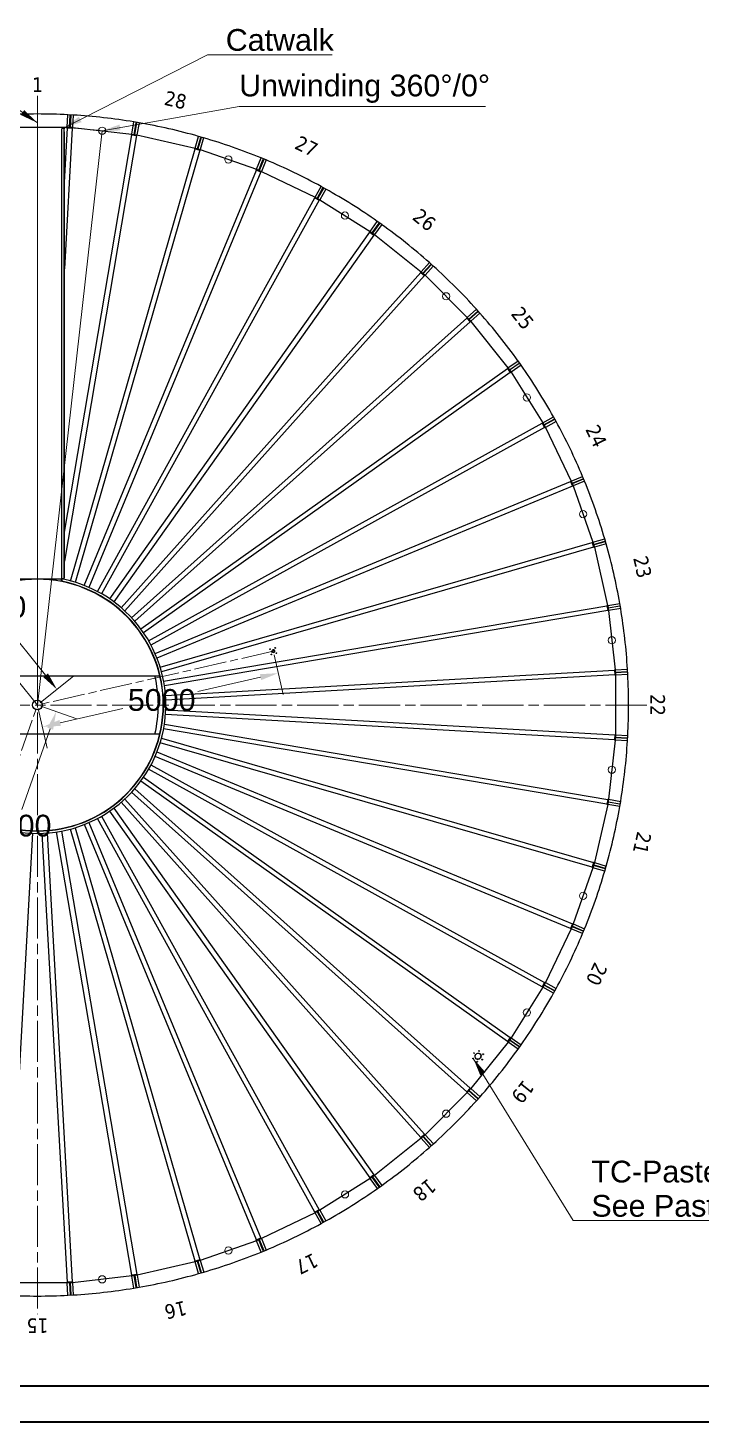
# Model space of a CAD drawing. Header units: millimetres. Extents: x 0 to 126150, y 0 to 89100.
# Drawn here: x 76184 to 90101, y 0 to 28827 of the extents above; entities that cross this region are included whole.
import ezdxf

# ---------------------------------------------------------------- set-up
doc = ezdxf.new("R2010")
doc.units = ezdxf.units.MM
doc.header["$LTSCALE"] = 150
doc.linetypes.add('CHAIN', pattern=[0.3543, 0.2362, -0.0295, 0.0591, -0.0295])
doc.layers.get('0').update_dxf_attribs({"lineweight": 18})
for name, color, linetype, lineweight in [('Border', 7, 'Continuous', 35), ('Center Mark', 7, 'Continuous', 18), ('Sketch Geometry', 7, 'Continuous', 18), ('Visible', 7, 'Continuous', 25)]:
    doc.layers.add(name, color=color, linetype=linetype, lineweight=lineweight)
doc.layers.add('Dimension', color=7, linetype='Continuous', lineweight=18, true_color=0x969696)
doc.layers.add('Symbol', color=7, linetype='Continuous', lineweight=18, true_color=0x969696)
doc.styles.add('Text Style161', font='tahoma.ttf')
doc.styles.add('Title', font='arial.ttf')
doc.dimstyles.new('Default - Method 2a$7', dxfattribs={"dimscale": 150, "dimtxt": 3, "dimasz": 2.5, "dimexe": 3, "dimexo": 0.5, "dimgap": 0.7, "dimtad": 0, "dimtoh": 1, "dimdec": 1, "dimrnd": 1e-08, "dimtxsty": 'Title', "dimcen": 0.09, "dimdle": 10, "dimclrd": 256, "dimclre": 256, "dimclrt": 7, "dimazin": 2, "dimtfac": 0.833333, "dimtdec": 1, "dimtmove": 0, "dimatfit": 3, "dimfxl": 1, "dimtolj": 1, "dimlwd": -1, "dimlwe": -1, "dimarcsym": 0})
doc.dimstyles.new('Default - Method 2b', dxfattribs={"dimscale": 150, "dimtxt": 3, "dimasz": 2.5, "dimexe": 3, "dimexo": 0.5, "dimgap": 0.7, "dimtad": 0, "dimtoh": 1, "dimdec": 1, "dimrnd": 1e-08, "dimtxsty": 'Title', "dimcen": 0.09, "dimdle": 10, "dimclrd": 256, "dimclre": 256, "dimclrt": 7, "dimadec": 0, "dimazin": 2, "dimtfac": 0.833333, "dimtdec": 1, "dimtmove": 0, "dimatfit": 3, "dimfxl": 1, "dimtolj": 1, "dimlwd": -1, "dimlwe": -1, "dimarcsym": 0})

# ---------------------------------------------------------------- blocks, each defined once
blk = doc.blocks.new('Borders Bigadan Border')
at = {"layer": 'Border'}
for p, q in [((20, 5), (836, 5)), ((841, 0), (0, 0))]:
    blk.add_line(p, q, dxfattribs=at)
blk = doc.blocks.new('*D30')
at = {"layer": 'Defpoints', "color": 0, "transparency": 16777216}
for p in [(73667, 19058), (73264, 18736), (76382, 14827)]:
    blk.add_point(p, dxfattribs=at)
at = {"layer": 'Dimension', "transparency": 16777216}
for p, q in [((73323, 18783), (74019, 19338)), ((73901, 18765), (75156, 17191)), ((76551, 15442), (75690, 16522)), ((76440, 14874), (77137, 15429))]:
    blk.add_line(p, q, dxfattribs=at)
for points in [[(73950, 18804), (73852, 18726), (73667, 19058)], [(76600, 15481), (76502, 15403), (76785, 15149)]]:
    blk.add_solid(points, dxfattribs=at)
at = {"layer": 'Dimension', "color": 7, "transparency": 16777216, "insert": (74752, 16627), "char_height": 450, "attachment_point": 7, "style": 'Title'}
blk.add_mtext('\\A1;5000', dxfattribs=at)
blk = doc.blocks.new('*D32')
at = {"layer": 'Defpoints', "color": 0, "transparency": 16777216}
for p in [(81256, 15940), (76382, 14827), (76485, 14373)]:
    blk.add_point(p, dxfattribs=at)
at = {"layer": 'Dimension', "transparency": 16777216}
for p, q in [((81273, 15867), (81460, 15047)), ((80994, 15403), (79699, 15107)), ((76398, 14754), (76585, 13935)), ((76851, 14457), (78146, 14752))]:
    blk.add_line(p, q, dxfattribs=at)
for points in [[(80980, 15464), (81008, 15342), (81360, 15486)], [(76837, 14518), (76865, 14396), (76485, 14373)]]:
    blk.add_solid(points, dxfattribs=at)
at = {"layer": 'Dimension', "color": 7, "transparency": 16777216, "insert": (78251, 14700), "char_height": 450, "attachment_point": 7, "style": 'Title'}
blk.add_mtext('\\A1;5000', dxfattribs=at)
blk = doc.blocks.new('*D33')
at = {"layer": 'Defpoints', "color": 0, "transparency": 16777216}
for p in [(76382, 14827), (76770, 14691), (74730, 10108)]:
    blk.add_point(p, dxfattribs=at)
at = {"layer": 'Dimension', "transparency": 16777216}
for p, q in [((76452, 14802), (77195, 14542)), ((76646, 14337), (76062, 12666)), ((75243, 10326), (75828, 11997)), ((74801, 10083), (75544, 9823))]:
    blk.add_line(p, q, dxfattribs=at)
for points in [[(76587, 14358), (76705, 14316), (76770, 14691)], [(75184, 10346), (75302, 10305), (75119, 9972)]]:
    blk.add_solid(points, dxfattribs=at)
at = {"layer": 'Dimension', "color": 7, "transparency": 16777216, "insert": (75273, 12102), "char_height": 450, "attachment_point": 7, "style": 'Title'}
blk.add_mtext('\\A1;5000', dxfattribs=at)

msp = doc.modelspace()

# ---------------------------------------------------------------- linework, layer by layer
at = {"layer": 'Center Mark', "linetype": 'CHAIN', "ltscale": 23.990969}
for p, q in [((76381.5, 27422.06), (76381.5, 2232.06)), ((88976.5, 14827.06), (63786.5, 14827.06))]:
    msp.add_line(p, q, dxfattribs=at)
at = {"layer": 'Sketch Geometry'}
for p, q in [((76381.5, 14827.06), (76381.5, 26777.06)), ((77718.92, 26701.98), (76381.5, 14827.06))]:
    msp.add_line(p, q, dxfattribs=at)
at = {"layer": 'Sketch Geometry', "linetype": 'CHAIN', "ltscale": 18.816446}
for p, q in [((76381.5, 14827.06), (73263.87, 18736.07)), ((81256.09, 15939.89), (76381.5, 14827.06)), ((74730.33, 10107.57), (76381.5, 14827.06))]:
    msp.add_line(p, q, dxfattribs=at)
at = {"layer": 'Sketch Geometry'}
for centre in [(77718.92, 26701.98), (80327.81, 26106.65), (82738.81, 24945.71), (84831.03, 23277.38), (86499.56, 21185.32), (87660.72, 18774.42), (88256.3, 16165.59), (88256.43, 13489.64), (87661.09, 10880.76), (86500.16, 8469.75), (84831.83, 6377.53), (82739.76, 4709), (80328.87, 3547.84), (77720.04, 2952.26)]:
    msp.add_circle(centre, 75, dxfattribs=at)
msp.add_arc((76381.5, 14827.06), 11950, 83.574119, 90, dxfattribs=at)
at = {"layer": 'Visible'}
for p, q in [((76996.97, 26777.35), (77011.2, 27030.95)), ((77121.03, 27024.79), (77011.2, 27030.95)), ((77046.89, 26774.55), (77060.62, 27019.16)), ((77070.6, 27018.6), (77056.87, 26773.99)), ((77060.62, 27019.16), (77070.6, 27018.6)), ((77121.03, 27024.79), (77106.8, 26771.19)), ((78331.11, 26633.3), (78373.64, 26883.71)), ((78482.09, 26865.29), (78373.64, 26883.71)), ((78380.4, 26624.92), (78421.43, 26866.46)), ((78431.29, 26864.79), (78390.26, 26623.25)), ((78421.43, 26866.46), (78431.29, 26864.79)), ((78482.09, 26865.29), (78439.55, 26614.88)), ((75831.5, 26777.06), (76931.5, 26777.06)), ((76381.22, 26777.06), (76996.95, 26777.09)), ((76883.2, 17433.51), (76883.2, 26737.03)), ((76931.5, 26777.06), (76931.5, 26737.03)), ((76931.5, 17427.06), (76931.5, 26737.03)), ((76931.5, 26677.06), (76937.5, 26677.06)), ((76937.5, 25628.35), (77001.06, 26761.09)), ((77100.91, 26755.49), (76937.5, 23843.39)), ((76937.5, 17447.06), (76937.5, 26677.06)), ((76937.5, 18398.95), (78333.36, 26616.69)), ((78431.94, 26599.94), (76937.5, 17801.79)), ((76996.07, 26761.37), (76996.97, 26777.35)), ((76996.07, 26761.37), (77001.06, 26761.09)), ((76996.97, 26777.35), (77106.8, 26771.19)), ((77001.06, 26761.09), (77100.91, 26755.49)), ((77100.91, 26755.49), (77105.9, 26755.21)), ((77106.8, 26771.19), (77105.9, 26755.21)), ((77106.78, 26770.93), (78331.06, 26633.04)), ((78328.43, 26617.52), (78331.11, 26633.3)), ((78328.43, 26617.52), (78333.36, 26616.69)), ((78331.11, 26633.3), (78439.55, 26614.88)), ((78333.36, 26616.69), (78431.94, 26599.94)), ((78431.94, 26599.94), (78436.87, 26599.1)), ((78439.55, 26614.88), (78436.87, 26599.1)), ((78439.51, 26614.62), (79640.65, 26340.53)), ((79640.73, 26340.78), (79711.03, 26584.85)), ((79688.77, 26326.94), (79756.59, 26562.36)), ((79766.2, 26559.6), (79698.38, 26324.17)), ((79816.73, 26554.41), (79711.03, 26584.85)), ((79816.73, 26554.41), (79746.43, 26310.33)), ((79756.59, 26562.36), (79766.2, 26559.6)), ((77068.01, 17391.04), (79641.1, 26324.02)), ((79737.2, 26296.34), (77164.1, 17363.37)), ((79636.3, 26325.4), (79640.73, 26340.78)), ((79636.3, 26325.4), (79641.1, 26324.02)), ((79640.73, 26340.78), (79746.43, 26310.33)), ((79641.1, 26324.02), (79737.2, 26296.34)), ((79737.2, 26296.34), (79742, 26294.95)), ((79746.43, 26310.33), (79742, 26294.95)), ((79746.36, 26310.08), (80909.26, 25903.22)), ((80909.36, 25903.46), (81006.55, 26138.13)), ((80955.55, 25884.33), (81049.3, 26110.69)), ((81058.54, 26106.86), (80964.79, 25880.5)), ((81108.18, 26096.04), (81006.55, 26138.13)), ((81108.18, 26096.04), (81010.99, 25861.37)), ((81049.3, 26110.69), (81058.54, 26106.86)), ((77350.77, 17298.06), (80907.86, 25886.77)), ((81000.25, 25848.5), (77443.16, 17259.79)), ((80903.24, 25888.68), (80909.36, 25903.46)), ((80903.24, 25888.68), (80907.86, 25886.77)), ((80907.86, 25886.77), (81000.25, 25848.5)), ((80909.36, 25903.46), (81010.99, 25861.37)), ((81000.25, 25848.5), (81004.87, 25846.59)), ((81010.99, 25861.37), (81004.87, 25846.59)), ((81010.89, 25861.13), (82120.93, 25326.63)), ((82121.05, 25326.86), (82243.91, 25549.17)), ((82164.82, 25302.67), (82283.32, 25517.11)), ((82292.07, 25512.27), (82173.57, 25297.84)), ((82340.18, 25495.97), (82217.33, 25273.65)), ((82340.18, 25495.97), (82243.91, 25549.17)), ((82283.32, 25517.11), (82292.07, 25512.27)), ((77621.34, 17174), (82117.69, 25310.44)), ((82205.22, 25262.07), (77708.86, 17125.63)), ((82113.31, 25312.85), (82121.05, 25326.86)), ((82113.31, 25312.85), (82117.69, 25310.44)), ((82117.69, 25310.44), (82205.22, 25262.07)), ((82121.05, 25326.86), (82217.33, 25273.65)), ((82205.22, 25262.07), (82209.59, 25259.65)), ((82217.33, 25273.65), (82209.59, 25259.65)), ((82217.2, 25273.43), (83260.42, 24618)), ((83260.57, 24618.21), (83407.54, 24825.37)), ((83497.26, 24761.72), (83407.54, 24825.37)), ((77876.32, 17020.42), (83255.39, 24602.27)), ((83336.95, 24544.41), (77957.88, 16962.56)), ((83251.31, 24605.16), (83260.57, 24618.21)), ((83251.31, 24605.16), (83255.39, 24602.27)), ((83255.39, 24602.27), (83336.95, 24544.41)), ((83260.57, 24618.21), (83350.28, 24554.56)), ((83301.35, 24589.28), (83443.11, 24789.1)), ((83451.27, 24783.31), (83309.5, 24583.49)), ((83336.95, 24544.41), (83341.03, 24541.51)), ((83350.28, 24554.56), (83341.03, 24541.51)), ((83350.13, 24554.35), (84313.4, 23786.24)), ((83497.26, 24761.72), (83350.28, 24554.56)), ((83443.11, 24789.1), (83451.27, 24783.31)), ((84313.58, 23786.44), (84482.82, 23975.84)), ((84350.86, 23753.12), (84514.11, 23935.81)), ((84521.56, 23929.15), (84358.32, 23746.46)), ((84564.84, 23902.54), (84482.82, 23975.84)), ((84514.11, 23935.81), (84521.56, 23929.15)), ((78112.5, 16839.27), (84306.64, 23771.17)), ((84381.21, 23704.54), (78187.06, 16772.63)), ((84302.91, 23774.51), (84313.58, 23786.44)), ((84302.91, 23774.51), (84306.64, 23771.17)), ((84306.64, 23771.17), (84381.21, 23704.54)), ((84313.58, 23786.44), (84395.6, 23713.14)), ((84381.21, 23704.54), (84384.94, 23701.21)), ((84395.6, 23713.14), (84384.94, 23701.21)), ((84395.43, 23712.95), (85266.64, 22841.82)), ((84564.84, 23902.54), (84395.6, 23713.14)), ((78326.91, 16632.8), (85258.23, 22827.6)), ((85254.9, 22831.33), (85266.83, 22841.99)), ((85254.9, 22831.33), (85258.23, 22827.6)), ((85258.23, 22827.6), (85324.87, 22753.04)), ((85266.83, 22841.99), (85456.22, 23011.25)), ((85266.83, 22841.99), (85340.13, 22759.97)), ((85300.15, 22804.71), (85482.83, 22967.97)), ((85489.49, 22960.52), (85306.82, 22797.25)), ((85529.52, 22929.23), (85340.13, 22759.97)), ((85529.52, 22929.23), (85456.22, 23011.25)), ((85482.83, 22967.97), (85489.49, 22960.52)), ((85324.87, 22753.04), (78393.55, 16558.24)), ((85324.87, 22753.04), (85328.2, 22749.31)), ((85340.13, 22759.97), (85328.2, 22749.31)), ((85339.94, 22759.8), (86108.14, 21796.6)), ((86108.35, 21796.75), (86315.5, 21943.75)), ((86379.15, 21854.04), (86315.5, 21943.75)), ((78516.86, 16403.63), (86098.2, 21783.42)), ((86156.07, 21701.86), (78574.73, 16322.08)), ((86095.3, 21787.49), (86108.35, 21796.75)), ((86095.3, 21787.49), (86098.2, 21783.42)), ((86098.2, 21783.42), (86156.07, 21701.86)), ((86108.35, 21796.75), (86172.01, 21707.04)), ((86137.29, 21755.98), (86337.09, 21897.76)), ((86342.88, 21889.61), (86143.07, 21747.82)), ((86156.07, 21701.86), (86158.96, 21697.79)), ((86172.01, 21707.04), (86158.96, 21697.79)), ((86171.8, 21706.89), (86827.32, 20663.74)), ((86379.15, 21854.04), (86172.01, 21707.04)), ((86337.09, 21897.76), (86342.88, 21889.61)), ((86827.55, 20663.87), (87049.85, 20786.74)), ((87103.06, 20690.47), (87049.85, 20786.74)), ((78679.95, 16154.64), (86815.96, 20651.75)), ((86864.34, 20564.23), (78728.32, 16067.12)), ((86813.55, 20656.13), (86827.55, 20663.87)), ((86813.55, 20656.13), (86815.96, 20651.75)), ((86815.96, 20651.75), (86864.34, 20564.23)), ((86827.55, 20663.87), (86880.76, 20567.6)), ((86851.74, 20620.11), (87066.16, 20738.63)), ((87071, 20729.88), (86856.57, 20611.36)), ((86864.34, 20564.23), (86866.76, 20559.86)), ((86880.76, 20567.6), (86866.76, 20559.86)), ((86880.53, 20567.47), (87415.14, 19457.48)), ((87103.06, 20690.47), (86880.76, 20567.6)), ((87066.16, 20738.63), (87071, 20729.88)), ((78814.14, 15888.94), (87402.51, 19446.84)), ((87440.79, 19354.45), (78852.41, 15796.56)), ((87400.6, 19451.46), (87415.38, 19457.58)), ((87400.6, 19451.46), (87402.51, 19446.84)), ((87402.51, 19446.84), (87440.79, 19354.45)), ((87415.38, 19457.58), (87650.04, 19554.79)), ((87415.38, 19457.58), (87457.48, 19355.96)), ((87434.52, 19411.39), (87660.86, 19505.16)), ((87664.69, 19495.92), (87438.34, 19402.15)), ((87440.79, 19354.45), (87442.7, 19349.83)), ((87457.48, 19355.96), (87442.7, 19349.83)), ((87457.24, 19355.86), (87864.21, 18192.99)), ((87692.14, 19453.17), (87457.48, 19355.96)), ((87692.14, 19453.17), (87650.04, 19554.79)), ((87660.86, 19505.16), (87664.69, 19495.92)), ((78917.74, 15609.9), (87850.47, 18183.83)), ((87849.08, 18188.63), (87864.46, 18193.06)), ((87849.08, 18188.63), (87850.47, 18183.83)), ((87850.47, 18183.83), (87878.15, 18087.74)), ((87864.46, 18193.06), (88108.53, 18263.39)), ((87864.46, 18193.06), (87894.91, 18087.36)), ((87878.3, 18145.02), (88113.72, 18212.85)), ((88116.49, 18203.25), (87881.07, 18135.41)), ((88138.98, 18157.69), (88108.53, 18263.39)), ((88113.72, 18212.85), (88116.49, 18203.25)), ((87878.15, 18087.74), (78945.42, 15513.81)), ((87878.15, 18087.74), (87879.54, 18082.93)), ((87894.91, 18087.36), (87879.54, 18082.93)), ((87894.66, 18087.29), (88168.87, 16886.17)), ((88138.98, 18157.69), (87894.91, 18087.36)), ((76883.2, 17427.06), (75879.8, 17427.06)), ((76185.7, 17419.68), (76185.29, 17427.06)), ((76285.45, 17427.06), (76285.55, 17425.29)), ((76477.22, 17425.3), (76477.32, 17427.06)), ((76577.47, 17427.06), (76577.06, 17419.7)), ((76767.52, 17398.24), (76772.42, 17427.06)), ((76873.85, 17427.06), (76866.11, 17381.5)), ((76883.2, 17433.51), (76883.2, 17384.31)), ((76883.2, 17384.31), (76883.2, 17378.2)), ((76931.5, 17447.06), (76937.5, 17447.06)), ((78989.44, 15321.01), (88154.19, 16878.61)), ((88170.95, 16780.02), (79006.19, 15222.42)), ((88153.35, 16883.54), (88169.13, 16886.22)), ((88153.35, 16883.54), (88154.19, 16878.61)), ((88154.19, 16878.61), (88170.95, 16780.02)), ((88169.13, 16886.22), (88419.54, 16928.77)), ((88169.13, 16886.22), (88187.56, 16777.77)), ((88170.95, 16780.02), (88171.78, 16775.09)), ((88187.56, 16777.77), (88171.78, 16775.09)), ((88177.5, 16836.92), (88419.04, 16877.97)), ((88420.72, 16868.11), (88179.18, 16827.06)), ((88187.3, 16777.73), (88325.3, 15553.46)), ((88437.97, 16820.33), (88187.56, 16777.77)), ((88419.04, 16877.97), (88420.72, 16868.11)), ((88437.97, 16820.33), (88419.54, 16928.77)), ((88325.56, 15553.47), (88579.16, 15567.73)), ((88585.33, 15457.9), (88579.16, 15567.73)), ((73851.68, 15427.06), (78911.33, 15427.06)), ((79028.34, 15025.91), (88309.87, 15547.58)), ((88315.48, 15447.74), (79033.96, 14926.06)), ((88309.59, 15552.58), (88325.56, 15553.47)), ((88309.59, 15552.58), (88309.87, 15547.58)), ((88309.87, 15547.58), (88315.48, 15447.74)), ((88315.48, 15447.74), (88315.76, 15442.75)), ((88331.73, 15443.65), (88315.76, 15442.75)), ((88325.56, 15553.47), (88331.73, 15443.65)), ((88328.37, 15503.55), (88572.98, 15517.3)), ((88573.54, 15507.32), (88328.93, 15493.57)), ((88331.47, 15443.63), (88331.53, 14211.61)), ((88585.33, 15457.9), (88331.73, 15443.65)), ((88572.98, 15517.3), (88573.54, 15507.32)), ((79033.97, 14728.3), (88315.54, 14207.5)), ((79006.23, 14431.94), (88171.13, 12875.21)), ((88309.93, 14107.66), (79028.36, 14628.46)), ((78911.33, 14227.06), (73851.68, 14227.06)), ((78945.49, 14140.55), (87878.46, 11567.46)), ((88154.38, 12776.62), (78989.48, 14333.36)), ((88315.54, 14207.5), (88309.93, 14107.66)), ((88315.82, 14212.49), (88315.54, 14207.5)), ((88315.82, 14212.49), (88331.79, 14211.6)), ((88331.79, 14211.6), (88325.63, 14101.77)), ((88573.05, 14137.96), (88328.43, 14151.69)), ((88328.99, 14161.67), (88573.61, 14147.95)), ((88331.79, 14211.6), (88585.39, 14197.37)), ((88573.61, 14147.95), (88573.05, 14137.96)), ((88579.23, 14087.54), (88585.39, 14197.37)), ((78852.5, 13857.79), (87441.21, 10300.71)), ((87850.78, 11471.37), (78917.81, 14044.46)), ((88325.37, 14101.78), (88187.48, 12877.5)), ((88309.93, 14107.66), (88309.65, 14102.67)), ((88325.63, 14101.77), (88309.65, 14102.67)), ((88579.23, 14087.54), (88325.63, 14101.77)), ((78728.44, 13587.22), (86864.88, 9090.87)), ((87402.95, 10208.32), (78814.24, 13765.4)), ((78574.87, 13332.25), (86156.71, 7953.18)), ((86816.51, 9003.35), (78680.07, 13499.7)), ((85258.99, 6827.35), (78327.08, 13021.5)), ((78393.71, 13096.07), (85325.62, 6901.92)), ((86098.85, 7871.62), (78517, 13250.69)), ((77958.08, 12691.71), (83337.86, 5110.37)), ((84307.48, 5883.69), (78112.69, 12815.02)), ((78187.25, 12881.66), (84382.04, 5950.33)), ((88169.06, 12769.05), (87894.97, 11567.91)), ((88154.38, 12776.62), (88153.55, 12771.69)), ((88169.32, 12769.01), (88153.55, 12771.69)), ((88171.13, 12875.21), (88154.38, 12776.62)), ((88187.74, 12877.46), (88169.32, 12769.01)), ((88419.73, 12726.48), (88169.32, 12769.01)), ((88171.97, 12880.14), (88171.13, 12875.21)), ((88171.97, 12880.14), (88187.74, 12877.46)), ((88419.23, 12777.28), (88177.69, 12818.31)), ((88179.37, 12828.16), (88420.91, 12787.14)), ((88187.74, 12877.46), (88438.15, 12834.92)), ((88420.91, 12787.14), (88419.23, 12777.28)), ((88419.73, 12726.48), (88438.15, 12834.92)), ((82118.68, 4344.22), (77621.56, 12480.24)), ((77709.08, 12528.62), (82206.2, 4392.6)), ((83256.31, 5052.5), (77876.52, 12633.84)), ((76282.75, 12174.6), (75761.94, 2893.03)), ((77002.18, 2893.09), (76480.51, 12174.61)), ((76580.35, 12180.22), (77102.03, 2898.7)), ((78334.46, 3037.62), (76776.87, 12202.37)), ((76875.45, 12219.13), (78433.05, 3054.37)), ((79642.18, 3330.41), (77068.25, 12263.14)), ((77164.34, 12290.83), (79738.27, 3358.1)), ((80908.9, 3767.78), (77351, 12356.15)), ((77443.39, 12394.43), (81001.28, 3806.05)), ((87878.46, 11567.46), (87850.78, 11471.37)), ((87895.22, 11567.84), (87864.77, 11462.14)), ((87879.84, 11572.27), (87878.46, 11567.46)), ((87879.84, 11572.27), (87895.22, 11567.84)), ((87895.22, 11567.84), (88139.3, 11497.53)), ((87864.52, 11462.21), (87457.67, 10299.3)), ((87850.78, 11471.37), (87849.4, 11466.56)), ((87864.77, 11462.14), (87849.4, 11466.56)), ((88108.85, 11391.83), (87864.77, 11462.14)), ((88114.04, 11442.37), (87878.61, 11510.18)), ((87881.38, 11519.79), (88116.81, 11451.98)), ((88108.85, 11391.83), (88139.3, 11497.53)), ((88116.81, 11451.98), (88114.04, 11442.37)), ((87415.58, 10197.67), (86881.07, 9087.64)), ((87402.95, 10208.32), (87401.03, 10203.7)), ((87415.82, 10197.58), (87401.03, 10203.7)), ((87441.21, 10300.71), (87402.95, 10208.32)), ((87457.91, 10299.2), (87415.82, 10197.58)), ((87650.49, 10100.38), (87415.82, 10197.58)), ((87661.3, 10150.02), (87434.95, 10243.77)), ((87438.77, 10253.01), (87665.13, 10159.26)), ((87443.12, 10305.33), (87441.21, 10300.71)), ((87443.12, 10305.33), (87457.91, 10299.2)), ((87457.91, 10299.2), (87692.58, 10202.01)), ((87650.49, 10100.38), (87692.58, 10202.01)), ((87665.13, 10159.26), (87661.3, 10150.02)), ((86827.87, 8991.36), (86172.44, 7948.15)), ((86816.51, 9003.35), (86814.09, 8998.97)), ((86828.1, 8991.23), (86814.09, 8998.97)), ((86864.88, 9090.87), (86816.51, 9003.35)), ((86881.3, 9087.51), (86828.1, 8991.23)), ((87050.41, 8868.38), (86828.1, 8991.23)), ((87066.72, 8916.49), (86852.28, 9035)), ((86857.12, 9043.75), (87071.55, 8925.25)), ((86867.3, 9095.25), (86864.88, 9090.87)), ((86867.3, 9095.25), (86881.3, 9087.51)), ((86881.3, 9087.51), (87103.61, 8964.66)), ((87050.41, 8868.38), (87103.61, 8964.66)), ((87071.55, 8925.25), (87066.72, 8916.49)), ((86108.79, 7858.43), (85340.69, 6895.16)), ((86098.85, 7871.62), (86095.96, 7867.54)), ((86109.01, 7858.28), (86095.96, 7867.54)), ((86156.71, 7953.18), (86098.85, 7871.62)), ((86172.65, 7948), (86109.01, 7858.28)), ((86316.16, 7711.31), (86109.01, 7858.28)), ((86337.76, 7757.29), (86137.94, 7899.06)), ((86143.72, 7907.22), (86343.54, 7765.45)), ((86159.61, 7957.25), (86156.71, 7953.18)), ((86159.61, 7957.25), (86172.65, 7948)), ((86172.65, 7948), (86379.81, 7801.02)), ((86316.16, 7711.31), (86379.81, 7801.02)), ((86343.54, 7765.45), (86337.76, 7757.29)), ((85267.39, 6813.14), (84396.26, 5941.93)), ((85258.99, 6827.35), (85255.65, 6823.63)), ((85267.59, 6812.96), (85255.65, 6823.63)), ((85325.62, 6901.92), (85258.99, 6827.35)), ((85340.88, 6894.99), (85267.59, 6812.96)), ((85456.99, 6643.72), (85267.59, 6812.96)), ((85483.59, 6687), (85300.9, 6850.25)), ((85307.56, 6857.7), (85490.25, 6694.46)), ((85328.95, 6905.65), (85325.62, 6901.92)), ((85328.95, 6905.65), (85340.88, 6894.99)), ((85340.88, 6894.99), (85530.28, 6725.74)), ((85456.99, 6643.72), (85530.28, 6725.74)), ((85490.25, 6694.46), (85483.59, 6687)), ((84314.24, 5868.62), (83351.05, 5100.42)), ((84307.48, 5883.69), (84303.76, 5880.36)), ((84314.42, 5868.43), (84303.76, 5880.36)), ((84382.04, 5950.33), (84307.48, 5883.69)), ((84396.43, 5941.73), (84314.42, 5868.43)), ((84483.68, 5679.04), (84314.42, 5868.43)), ((84514.96, 5719.07), (84351.7, 5901.75)), ((84359.15, 5908.41), (84522.42, 5725.74)), ((84385.77, 5953.66), (84382.04, 5950.33)), ((84385.77, 5953.66), (84396.43, 5941.73)), ((84396.43, 5941.73), (84565.7, 5752.35)), ((84483.68, 5679.04), (84565.7, 5752.35)), ((84522.42, 5725.74), (84514.96, 5719.07)), ((83261.34, 5036.77), (82218.19, 4381.24)), ((83256.31, 5052.5), (83252.23, 5049.6)), ((83261.49, 5036.56), (83252.23, 5049.6)), ((83337.86, 5110.37), (83256.31, 5052.5)), ((83351.2, 5100.21), (83261.49, 5036.56)), ((83408.48, 4829.41), (83261.49, 5036.56)), ((83444.05, 4865.68), (83302.26, 5065.49)), ((83310.42, 5071.28), (83452.2, 4871.47)), ((83341.94, 5113.26), (83337.86, 5110.37)), ((83341.94, 5113.26), (83351.2, 5100.21)), ((83351.2, 5100.21), (83498.19, 4893.07)), ((83408.48, 4829.41), (83498.19, 4893.07)), ((83452.2, 4871.47), (83444.05, 4865.68)), ((82121.91, 4328.03), (81011.93, 3793.42)), ((82118.68, 4344.22), (82114.3, 4341.8)), ((82122.04, 4327.8), (82114.3, 4341.8)), ((82206.2, 4392.6), (82118.68, 4344.22)), ((82218.31, 4381.02), (82122.04, 4327.8)), ((82244.91, 4105.5), (82122.04, 4327.8)), ((82284.32, 4137.57), (82165.8, 4351.99)), ((82174.55, 4356.83), (82293.07, 4142.4)), ((82210.57, 4395.02), (82206.2, 4392.6)), ((82210.57, 4395.02), (82218.31, 4381.02)), ((82218.31, 4381.02), (82341.19, 4158.71)), ((82244.91, 4105.5), (82341.19, 4158.71)), ((82293.07, 4142.4), (82284.32, 4137.57)), ((80910.3, 3751.32), (79747.44, 3344.36)), ((80908.9, 3767.78), (80904.28, 3765.86)), ((80910.4, 3751.08), (80904.28, 3765.86)), ((81001.28, 3806.05), (80908.9, 3767.78)), ((81012.03, 3793.18), (80910.4, 3751.08)), ((81007.61, 3516.42), (80910.4, 3751.08)), ((81050.36, 3543.87), (80956.59, 3770.22)), ((80965.83, 3774.05), (81059.6, 3547.7)), ((81005.9, 3807.96), (81001.28, 3806.05)), ((81005.9, 3807.96), (81012.03, 3793.18)), ((81012.03, 3793.18), (81109.24, 3558.52)), ((81007.61, 3516.42), (81109.24, 3558.52)), ((81059.6, 3547.7), (81050.36, 3543.87)), ((79641.74, 3313.9), (78440.62, 3039.69)), ((79642.18, 3330.41), (79637.38, 3329.03)), ((79641.81, 3313.65), (79637.38, 3329.03)), ((79747.51, 3344.11), (79641.81, 3313.65)), ((79712.14, 3069.58), (79641.81, 3313.65)), ((79738.27, 3358.1), (79642.18, 3330.41)), ((79757.69, 3092.07), (79689.85, 3327.49)), ((79699.46, 3330.26), (79767.3, 3094.84)), ((79743.08, 3359.48), (79738.27, 3358.1)), ((79743.08, 3359.48), (79747.51, 3344.11)), ((79747.51, 3344.11), (79817.83, 3100.04)), ((77002.18, 2893.09), (76997.19, 2892.8)), ((76998.09, 2876.83), (76997.19, 2892.8)), ((77107.92, 2883), (76998.09, 2876.83)), ((77102.03, 2898.7), (77002.18, 2893.09)), ((77107.02, 2898.98), (77102.03, 2898.7)), ((77107.02, 2898.98), (77107.92, 2883)), ((78332.17, 3021.26), (77107.9, 2883.26)), ((77107.92, 2883), (77122.17, 2629.4)), ((78334.46, 3037.62), (78329.53, 3036.78)), ((78332.21, 3021.01), (78329.53, 3036.78)), ((78440.66, 3039.44), (78332.21, 3021.01)), ((78374.77, 2770.6), (78332.21, 3021.01)), ((78433.05, 3054.37), (78334.46, 3037.62)), ((78422.56, 2787.85), (78381.51, 3029.38)), ((78391.37, 3031.06), (78432.42, 2789.52)), ((78437.98, 3055.21), (78433.05, 3054.37)), ((78437.98, 3055.21), (78440.66, 3039.44)), ((78440.66, 3039.44), (78483.22, 2789.03)), ((79712.14, 3069.58), (79817.83, 3100.04)), ((79767.3, 3094.84), (79757.69, 3092.07)), ((76998.08, 2877.09), (75766.05, 2877.03)), ((77012.34, 2623.23), (76998.09, 2876.83)), ((77012.34, 2623.23), (77122.17, 2629.4)), ((77061.76, 2635.02), (77048.01, 2879.64)), ((77058, 2880.2), (77071.74, 2635.58)), ((77071.74, 2635.58), (77061.76, 2635.02)), ((78374.77, 2770.6), (78483.22, 2789.03)), ((78432.42, 2789.52), (78422.56, 2787.85))]:
    msp.add_line(p, q, dxfattribs=at)
msp.add_circle((76381.5, 14827.06), 100, dxfattribs=at)
for radius, start, end in [(12220, 87.046284, 92.959098), (12220, 80.617712, 86.530526), (12220, 74.189141, 80.101955), (12220, 67.760569, 73.673383), (12220, 61.331998, 67.244812), (12220, 54.903427, 60.81624), (12220, 48.474855, 54.387669), (12220, 42.046284, 47.959098), (12220, 35.617712, 41.530526), (12220, 29.189141, 35.101955), (12220, 22.760569, 28.673383), (12220, 16.331998, 22.244812), (12220, 9.903427, 15.81624), (2654.3, 101.609291, 78.390709), (2606, 101.099726, 78.900274), (2600, 101.125667, 78.874333), (2600, 78.874333, 101.125667), (2654.3, 79.10254, 79.104749), (12220, 3.474855, 9.387669), (2500, 346.11346, 13.88654), (12220, 357.046284, 2.959098), (12220, 350.617712, 356.530526), (12220, 344.189141, 350.101955), (12220, 337.760569, 343.673383), (12220, 331.331998, 337.244812), (12220, 324.903427, 330.81624), (12220, 318.474855, 324.387669), (12220, 312.046284, 317.959098), (12220, 305.617712, 311.530526), (12220, 299.189141, 305.101955), (12220, 292.760569, 298.673383), (12220, 286.331998, 292.244812), (12220, 279.903427, 285.81624), (12220, 267.046284, 272.959098), (12220, 273.474855, 279.387669)]:
    msp.add_arc((76381.5, 14827.06), radius, start, end, dxfattribs=at)
for centre, major_axis, start_param, end_param in [((76907.35, 26737.03), (-24.15, 0), 3.14159265, 6.28318531), ((76907.35, 17427.06), (24.15, 0), 5.91573402, 8.96159526)]:
    msp.add_ellipse(centre, major_axis=major_axis, ratio=0.34202014, start_param=start_param, end_param=end_param, dxfattribs=at)
at = {"layer": 'Visible', "color": 1, "true_color": 0xff0000}
for centre, major_axis in [((81191.68, 15983.21), (-1.56, 6.82)), ((81216.86, 15872.91), (-1.56, 6.82)), ((81256.09, 15939.89), (-6.9, 30.22)), ((81295.32, 16006.87), (-1.56, 6.82)), ((81320.5, 15896.58), (-1.56, 6.82)), ((85385.84, 7519.65), (4.36, 5.47)), ((85405.69, 7631.2), (4.36, 5.47)), ((85490.18, 7563.83), (40.52, 50.82)), ((85510.03, 7675.39), (4.36, 5.47)), ((85574.67, 7496.46), (4.36, 5.47)), ((85594.52, 7608.01), (4.36, 5.47)), ((85470.34, 7452.28), (4.36, 5.47))]:
    msp.add_ellipse(centre, major_axis=major_axis, ratio=0.93969262, dxfattribs=at)
for centre, major_axis, start_param, end_param in [((81190.01, 15982.83), (1.56, -6.82), 0.13035826, 3.0112344), ((81215.19, 15872.53), (1.56, -6.82), 0.13035826, 3.0112344), ((81254.42, 15939.51), (6.9, -30.22), 0.02935665, 3.112236), ((81293.66, 16006.49), (1.56, -6.82), 0.13035826, 3.0112344), ((81318.84, 15896.19), (1.56, -6.82), 0.13035826, 3.0112344), ((85384.51, 7520.72), (-4.36, -5.47), 0.13035826, 3.0112344), ((85404.35, 7632.27), (-4.36, -5.47), 0.13035826, 3.0112344), ((85488.84, 7564.9), (-40.52, -50.82), 0.01399931, 3.12759334), ((85508.69, 7676.45), (-4.36, -5.47), 0.13035826, 3.0112344), ((85573.34, 7497.52), (-4.36, -5.47), 0.13035826, 3.0112344), ((85593.18, 7609.08), (-4.36, -5.47), 0.13035826, 3.0112344), ((85469, 7453.34), (-4.36, -5.47), 0.13035826, 3.0112344)]:
    msp.add_ellipse(centre, major_axis=major_axis, ratio=0.93969262, start_param=start_param, end_param=end_param, dxfattribs=at)

# ---------------------------------------------------------------- block references
at = {"xscale": 150, "yscale": 150, "zscale": 150}
msp.add_blockref('Borders Bigadan Border', (0, 0), dxfattribs=at)

# ---------------------------------------------------------------- texts
at = {"layer": 'Symbol', "char_height": 450, "attachment_point": 7, "style": 'Title'}
for s, insert, width in [('\\fArial|b0|i0;Catwalk', (80274.06, 28347.02), 2235.9377), ('\\fArial|b0|i0;Unwinding 360°/0°', (80552.18, 27275.33), 5184.9471)]:
    msp.add_mtext(s, dxfattribs=dict(at, insert=insert, width=width))
at = {"layer": 'Symbol', "color": 7, "char_height": 300, "attachment_point": 7, "style": 'Text Style161'}
for s, insert, rotation in [('1', (76268.35, 27501.57, -79679.23), 0.002691), ('28', (78981.9, 27234.49, -79679.23), 347.145548), ('27', (81676.24, 26341.92, -79679.23), 334.288405), ('26', (84107.76, 24877.5, -79679.23), 321.431262), ('25', (86150.48, 22906.26, -79679.23), 308.574119), ('24', (87700.49, 20528.52, -79679.23), 295.716976), ('23', (88688.48, 17867.57, -79679.23), 282.859833), ('22', (89053.33, 15052.78, -79679.23), 270.002691), ('21', (88785.85, 12227.37, -79679.23), 257.145548), ('20', (87899.21, 9530.95, -79679.23), 244.288405), ('19', (86431.85, 7100.88, -79679.23), 231.431262), ('18', (84460.7, 5058.09, -79679.23), 218.574119), ('17', (82084.13, 3505.66, -79679.23), 205.716976), ('16', (79422.09, 2519.73, -79679.23), 192.859833), ('15', (76607.22, 2149.4, -79679.23), 180.002691)]:
    msp.add_mtext(s, dxfattribs=dict(at, insert=insert, rotation=rotation))
at = {"layer": 'Symbol', "insert": (87832.91, 4240.4), "char_height": 450, "width": 6602.8583, "attachment_point": 7, "line_spacing_factor": 0.944221, "style": 'Title'}
msp.add_mtext('\\fArial|b0|i0;TC-Pasteurization Tank\\PSee Past. Holes Detail', dxfattribs=at)

# ---------------------------------------------------------------- dimensions: what is measured, and where the dimension line sits
at = {"layer": 'Dimension'}
for base, p1, p2, angle, override, picture, middle in [((73667.26, 19057.79), (76381.5, 14827.06), (73263.87, 18736.07), 308.574119, {"dimgap": 0.7, "dimtih": 1, "dimdec": 1, "dimlfac": 1, "dimtol": 0, "dimlim": 0, "dimtp": 0, "dimtm": 0, "dimtdec": 1, "dimtofl": 0, "dimatfit": 1}, '*D30', (75422.84, 16856.57)), ((76485.1, 14373.27), (81256.09, 15939.89), (76381.5, 14827.06), 12.859833, {"dimgap": 0.7, "dimtih": 1, "dimdec": 1, "dimtol": 0, "dimlim": 0, "dimtp": 0, "dimtm": 0, "dimtdec": 1, "dimtofl": 0, "dimatfit": 1}, '*D32', (78922.39, 14929.69)), ((76770.23, 14691.06), (74730.33, 10107.57), (76381.5, 14827.06), 250.716976, {"dimgap": 0.7, "dimtih": 1, "dimdec": 1, "dimtol": 0, "dimlim": 0, "dimtp": 0, "dimtm": 0, "dimtdec": 1, "dimtofl": 0, "dimatfit": 1}, '*D33', (75944.64, 12331.31))]:
    dim = msp.add_linear_dim(base=base, p1=p1, p2=p2, angle=angle, dimstyle='Default - Method 2b', override=override, dxfattribs=at)
    dim.commit()
    dim.dimension.update_dxf_attribs({"geometry": picture, "text_midpoint": middle, "dimtype": 160})

# ---------------------------------------------------------------- leaders
at = {"layer": 'Symbol', "annotation_type": 0, "has_hookline": 1}
for points, hookline_direction, text_width in [([(76381.5, 26863.95), (74216.56, 28357), (73841.56, 28357)], 1, 6539.73), ([(76931.5, 26763.42), (79899.06, 28272.02), (80274.06, 28272.02)], 0, 2202.11), ([(77718.92, 26701.98), (80552.18, 27200.33)], 0, 5094.88), ([(85391.22, 7520.43), (87457.91, 4165.4), (87832.91, 4165.4)], 0, 6586.08)]:
    msp.add_leader(points, dimstyle='Default - Method 2a$7', override={"dimgap": 0, "dimtad": 1}, dxfattribs=dict(at, hookline_direction=hookline_direction, text_width=text_width))

doc.saveas('drawing.dxf')
